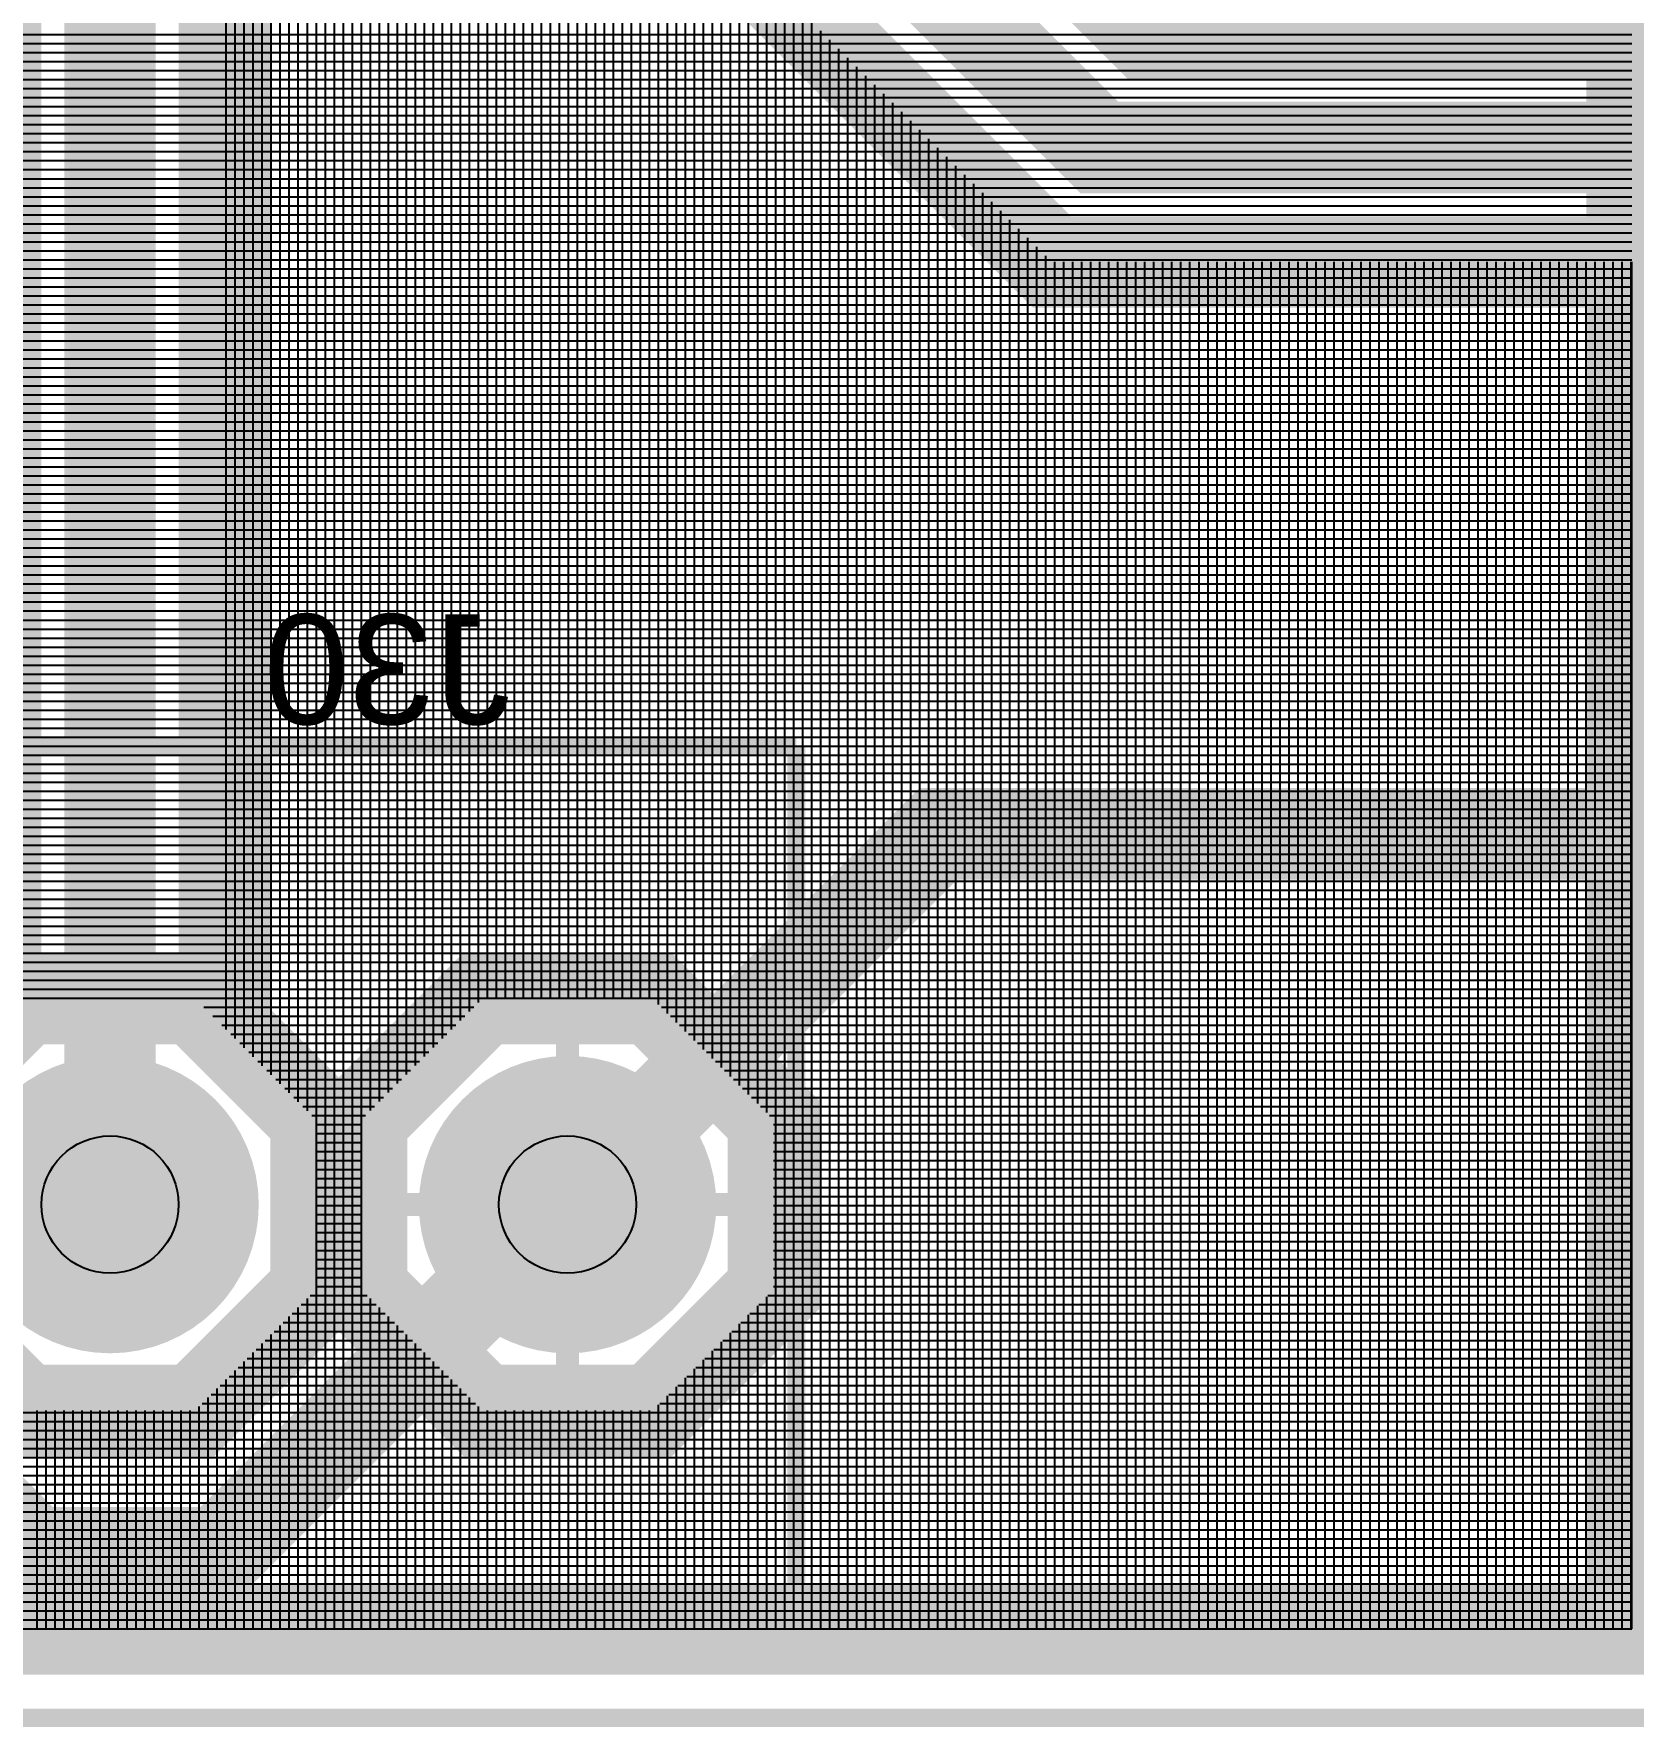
# Model space of a CAD drawing. Header units: centimetres. Extents: x -8.5 to 3.6, y -5.7 to 3.3.
# Drawn here: x -5.385 to -3.609, y -5.68 to -3.8 of the extents above; entities that cross this region are included whole.
import ezdxf

# ---------------------------------------------------------------- set-up
doc = ezdxf.new("R2010")
doc.units = ezdxf.units.CM
doc.layers.get('0').update_dxf_attribs({"linetype": 'CONTINUOUS'})

# ---------------------------------------------------------------- blocks, each defined once
blk = doc.blocks.new('EPAD')
at = {"const_width": 0.5}
blk.add_lwpolyline([(-0.25, 0, 1), (0.25, 0, 1)], format="xyb", close=True, dxfattribs=at)

msp = doc.modelspace()

# ---------------------------------------------------------------- linework, layer by layer
for points, const_width in [([(-8.5, -5.67), (3.2, -5.67), (3.2, 2.93), (-8.5, 2.93), (-8.5, -5.67)], 0.02032), ([(-8.5, -5.67), (3.2, -5.67), (3.2, 2.93), (-8.5, 2.93), (-8.5, -5.67)], 0.02032), ([(-3.6576, 1.6256), (-3.6576, 1.016), (-5.3, -0.6264), (-5.3, -5.1)], 0.1016), ([(-5.426998, -0.6264), (-5.426999, -4.903711), (-5.528599, -5.005311), (-5.528599, -5.194689), (-5.394689, -5.328599), (-5.205311, -5.328599), (-5.071401, -5.194689), (-5.071401, -5.005311), (-5.173001, -4.903711), (-5.173002, -1.610602)], 0.1016), ([(-4.792, -5.1), (-5.1784, -5.4864), (-5.3848, -5.4864), (-5.6388, -5.2324), (-5.6388, -2.1844), (-5.4864, -2.032)], 0.1016), ([(-4.4704, -2.4384), (-4.4704, -3.6576), (-4.2016, -3.9264), (-3.407, -3.9264)], 0.1016), ([(-3.849001, -3.036201), (-3.811803, -3.073399), (-3.610199, -3.073399), (-3.610199, -5.57094), (-8.036297, -5.57094), (-7.892661, -5.427304), (-7.892661, -5.172696), (-8.072696, -4.992661), (-8.327304, -4.992661), (-8.40094, -5.066297), (-8.40094, -4.688399), (-8.029801, -4.688399), (-8.029801, -3.900999), (-7.973797, -3.900999), (-7.899401, -3.826603), (-7.899401, -3.100603), (-7.770597, -2.971799), (-7.689199, -2.971799), (-7.689199, -4.973399), (-7.282801, -4.973399), (-7.282801, -2.971799), (-3.913403, -2.971799), (-3.849001, -3.036201)], 0.1016), ([(-4.190999, -3.507003), (-3.898603, -3.799399), (-3.610199, -3.799399), (-3.610199, -3.799401), (-4.148997, -3.799401), (-4.343401, -3.604997)], 0.1016), ([(-4.597399, -3.710203), (-4.254203, -4.053399), (-3.610199, -4.053399), (-3.610199, -5.57094), (-8.036297, -5.57094), (-7.892661, -5.427304), (-7.892661, -5.172696), (-8.072696, -4.992661), (-8.327304, -4.992661), (-8.40094, -5.066297), (-8.40094, -4.688399), (-8.029801, -4.688399), (-8.029801, -3.646999)], 0.1016), ([(-4.538, -4.592), (-5.554, -4.592)], 0.02032), ([(-4.538, -4.592), (-5.554, -4.592)], 0.02032), ([(-4.538, -4.592), (-4.538, -5.608)], 0.02032), ([(-4.538, -4.592), (-4.538, -5.608)], 0.02032), ([(-3.407, -4.6884), (-4.3804, -4.6884), (-4.792, -5.1)], 0.1016), ([(-3.610199, -4.6884), (-3.407, -4.6884)], 0.0254), ([(-3.610199, -4.6884), (-3.407, -4.6884)], 0.0254), ([(-5.394689, -5.328599), (-5.205311, -5.328599), (-5.071401, -5.194689), (-5.071401, -5.005311), (-5.205311, -4.871401), (-5.394689, -4.871401), (-5.528599, -5.005311), (-5.528599, -5.194689), (-5.394689, -5.328599)], 0.1016), ([(-4.886689, -5.328599), (-4.697311, -5.328599), (-4.563401, -5.194689), (-4.563401, -5.005311), (-4.697311, -4.871401), (-4.886689, -4.871401), (-5.020599, -5.005311), (-5.020599, -5.194689), (-4.886689, -5.328599)], 0.1016), ([(-4.886689, -5.328599), (-4.697311, -5.328599), (-4.563401, -5.194689), (-4.563401, -5.005311), (-4.697311, -4.871401), (-4.886689, -4.871401), (-5.020599, -5.005311), (-5.020599, -5.194689), (-4.886689, -5.328599)], 0.1016), ([(-4.792, -4.871401), (-4.792, -5.1)], 0.0254), ([(-4.792, -4.871401), (-4.792, -5.1)], 0.0254), ([(-5.020599, -5.1), (-4.792, -5.1)], 0.0254), ([(-5.020599, -5.1), (-4.792, -5.1)], 0.0254), ([(-4.563401, -5.1), (-4.792, -5.1)], 0.0254), ([(-4.792, -5.328599), (-4.792, -5.1)], 0.0254), ([(-4.563401, -5.1), (-4.792, -5.1)], 0.0254), ([(-4.792, -5.328599), (-4.792, -5.1)], 0.0254), ([(-4.538, -5.608), (-5.554, -5.608)], 0.02032), ([(-4.538, -5.608), (-5.554, -5.608)], 0.02032)]:
    msp.add_lwpolyline(points, dxfattribs=dict(const_width=const_width))
for points in [[(-5.17094, -4.905772), (-5.17094, -1.612664)], [(-5.16094, -4.915772), (-5.16094, -1.622664)], [(-5.15094, -4.925772), (-5.15094, -1.632664)], [(-5.14094, -4.935772), (-5.14094, -1.642664)], [(-5.13094, -4.945772), (-5.13094, -1.650999)], [(-5.12094, -4.955772), (-5.12094, -1.650999)], [(-5.11094, -4.965772), (-5.11094, -1.650999)], [(-5.10094, -4.975772), (-5.10094, -1.650999)], [(-5.09094, -4.985772), (-5.09094, -1.650999)], [(-5.08094, -4.995772), (-5.08094, -1.650999)], [(-5.07094, -5.57094), (-5.07094, -1.650999)], [(-5.06094, -5.57094), (-5.06094, -1.650999)], [(-5.05094, -5.57094), (-5.05094, -1.650999)], [(-5.04094, -5.57094), (-5.04094, -1.650999)], [(-5.03094, -5.57094), (-5.03094, -1.650999)], [(-5.02094, -5.57094), (-5.02094, -1.650998)], [(-5.01094, -4.995652), (-5.01094, -1.650998)], [(-5.00094, -4.985652), (-5.00094, -1.650998)], [(-4.99094, -4.975652), (-4.99094, -1.650998)], [(-4.98094, -4.965652), (-4.98094, -1.650998)], [(-4.97094, -4.955652), (-4.97094, -1.650998)], [(-4.96094, -4.945652), (-4.96094, -1.650998)], [(-4.95094, -4.935652), (-4.95094, -1.650998)], [(-4.94094, -4.925652), (-4.94094, -1.650998)], [(-4.93094, -4.915652), (-4.93094, -1.650998)], [(-4.92094, -4.905652), (-4.92094, -1.650998)], [(-4.91094, -4.895652), (-4.91094, -1.650998)], [(-4.90094, -4.885652), (-4.90094, -1.650998)], [(-4.89094, -4.875652), (-4.89094, -1.650998)], [(-4.88094, -4.871401), (-4.88094, -1.650998)], [(-4.87094, -4.871401), (-4.87094, -1.650998)], [(-4.86094, -4.871401), (-4.86094, -1.650998)], [(-4.85094, -4.871401), (-4.85094, -1.650998)], [(-4.84094, -4.871401), (-4.84094, -1.650998)], [(-4.83094, -4.871401), (-4.83094, -1.650998)], [(-4.82094, -4.871401), (-4.82094, -1.650998)], [(-4.81094, -4.871401), (-4.81094, -1.650998)], [(-4.80094, -4.871401), (-4.80094, -1.650998)], [(-4.79094, -4.871401), (-4.79094, -1.650998)], [(-4.78094, -4.871401), (-4.78094, -1.650998)], [(-4.77094, -4.871401), (-4.77094, -1.650998)], [(-4.76094, -4.871401), (-4.76094, -1.650998)], [(-4.75094, -4.871401), (-4.75094, -1.650998)], [(-4.74094, -4.871401), (-4.74094, -1.650998)], [(-4.73094, -4.871401), (-4.73094, -1.650998)], [(-4.72094, -4.871401), (-4.72094, -1.650998)], [(-4.71094, -4.871401), (-4.71094, -1.650998)], [(-4.70094, -4.871401), (-4.70094, -1.650998)], [(-4.69094, -4.877772), (-4.69094, -1.650998)], [(-4.68094, -4.887772), (-4.68094, -1.650998)], [(-4.67094, -4.897772), (-4.67094, -1.650998)], [(-4.66094, -4.907772), (-4.66094, -1.650998)], [(-4.65094, -4.917772), (-4.65094, -1.650998)], [(-4.64094, -4.927772), (-4.64094, -1.650998)], [(-4.63094, -4.937772), (-4.63094, -1.650998)], [(-4.62094, -4.947772), (-4.62094, -1.650998)], [(-4.61094, -4.957772), (-4.61094, -1.650998)], [(-4.60094, -4.967772), (-4.60094, -1.650998)], [(-4.59094, -4.977772), (-4.59094, -3.716662)], [(-4.58094, -4.987772), (-4.58094, -3.726662)], [(-4.57094, -4.997772), (-4.57094, -3.736662)], [(-4.56094, -5.57094), (-4.56094, -3.746662)], [(-4.55094, -5.57094), (-4.55094, -3.756662)], [(-4.54094, -5.57094), (-4.54094, -3.766662)], [(-4.53094, -5.57094), (-4.53094, -3.776662)], [(-4.52094, -5.57094), (-4.52094, -3.786662)], [(-4.51094, -5.57094), (-4.51094, -3.796662)], [(-7.282801, -3.80094), (-3.610199, -3.80094)], [(-7.282801, -3.81094), (-3.610199, -3.81094)], [(-4.50094, -5.57094), (-4.50094, -3.806662)], [(-7.282801, -3.82094), (-3.610199, -3.82094)], [(-7.282801, -3.83094), (-3.610199, -3.83094)], [(-4.49094, -5.57094), (-4.49094, -3.816662)], [(-4.48094, -5.57094), (-4.48094, -3.826662)], [(-7.282801, -3.84094), (-3.610199, -3.84094)], [(-7.282801, -3.85094), (-3.610199, -3.85094)], [(-4.47094, -5.57094), (-4.47094, -3.836662)], [(-4.46094, -5.57094), (-4.46094, -3.846662)], [(-7.282801, -3.86094), (-3.610199, -3.86094)], [(-7.282801, -3.87094), (-3.610199, -3.87094)], [(-4.45094, -5.57094), (-4.45094, -3.856662)], [(-4.44094, -5.57094), (-4.44094, -3.866662)], [(-7.282801, -3.88094), (-3.610199, -3.88094)], [(-7.282801, -3.89094), (-3.610199, -3.89094)], [(-4.43094, -5.57094), (-4.43094, -3.876662)], [(-4.42094, -5.57094), (-4.42094, -3.886662)], [(-7.282801, -3.90094), (-3.610199, -3.90094)], [(-4.41094, -5.57094), (-4.41094, -3.896662)], [(-4.40094, -5.57094), (-4.40094, -3.906662)], [(-7.282801, -3.91094), (-3.610199, -3.91094)], [(-7.282801, -3.92094), (-3.610199, -3.92094)], [(-4.39094, -5.57094), (-4.39094, -3.916662)], [(-4.38094, -5.57094), (-4.38094, -3.926662)], [(-7.282801, -3.93094), (-3.610199, -3.93094)], [(-7.282801, -3.94094), (-3.610199, -3.94094)], [(-4.37094, -5.57094), (-4.37094, -3.936662)], [(-4.36094, -5.57094), (-4.36094, -3.946662)], [(-7.282801, -3.95094), (-3.610199, -3.95094)], [(-7.282801, -3.96094), (-3.610199, -3.96094)], [(-4.35094, -5.57094), (-4.35094, -3.956662)], [(-4.34094, -5.57094), (-4.34094, -3.966662)], [(-7.282801, -3.97094), (-3.610199, -3.97094)], [(-7.282801, -3.98094), (-3.610199, -3.98094)], [(-4.33094, -5.57094), (-4.33094, -3.976662)], [(-7.282801, -3.99094), (-3.610199, -3.99094)], [(-7.282801, -4.00094), (-3.610199, -4.00094)], [(-4.32094, -5.57094), (-4.32094, -3.986662)], [(-4.31094, -5.57094), (-4.31094, -3.996662)], [(-7.282801, -4.01094), (-3.610199, -4.01094)], [(-7.282801, -4.02094), (-3.610199, -4.02094)], [(-4.30094, -5.57094), (-4.30094, -4.006662)], [(-4.29094, -5.57094), (-4.29094, -4.016662)], [(-7.282801, -4.03094), (-3.610199, -4.03094)], [(-7.282801, -4.04094), (-3.610199, -4.04094)], [(-4.28094, -5.57094), (-4.28094, -4.026662)], [(-4.27094, -5.57094), (-4.27094, -4.036662)], [(-7.282801, -4.05094), (-3.610199, -4.05094)], [(-4.26094, -5.57094), (-4.26094, -4.046662)], [(-4.25094, -5.57094), (-4.25094, -4.053399)], [(-4.24094, -5.57094), (-4.24094, -4.053399)], [(-4.23094, -5.57094), (-4.23094, -4.053399)], [(-4.22094, -5.57094), (-4.22094, -4.053399)], [(-4.21094, -5.57094), (-4.21094, -4.053399)], [(-4.20094, -5.57094), (-4.20094, -4.053399)], [(-4.19094, -5.57094), (-4.19094, -4.053399)], [(-4.18094, -5.57094), (-4.18094, -4.053399)], [(-4.17094, -5.57094), (-4.17094, -4.053399)], [(-4.16094, -5.57094), (-4.16094, -4.053399)], [(-4.15094, -5.57094), (-4.15094, -4.053399)], [(-4.14094, -5.57094), (-4.14094, -4.053399)], [(-4.13094, -5.57094), (-4.13094, -4.053399)], [(-4.12094, -5.57094), (-4.12094, -4.053399)], [(-4.11094, -5.57094), (-4.11094, -4.053399)], [(-4.10094, -5.57094), (-4.10094, -4.053399)], [(-4.09094, -5.57094), (-4.09094, -4.053399)], [(-4.08094, -5.57094), (-4.08094, -4.053399)], [(-4.07094, -5.57094), (-4.07094, -4.053399)], [(-4.06094, -5.57094), (-4.06094, -4.053399)], [(-4.05094, -5.57094), (-4.05094, -4.053399)], [(-4.04094, -5.57094), (-4.04094, -4.053399)], [(-4.03094, -5.57094), (-4.03094, -4.053399)], [(-4.02094, -5.57094), (-4.02094, -4.053399)], [(-4.01094, -5.57094), (-4.01094, -4.053399)], [(-4.00094, -5.57094), (-4.00094, -4.053399)], [(-3.99094, -5.57094), (-3.99094, -4.053399)], [(-3.98094, -5.57094), (-3.98094, -4.053399)], [(-3.97094, -5.57094), (-3.97094, -4.053399)], [(-3.96094, -5.57094), (-3.96094, -4.053399)], [(-3.95094, -5.57094), (-3.95094, -4.053399)], [(-3.94094, -5.57094), (-3.94094, -4.053399)], [(-3.93094, -5.57094), (-3.93094, -4.053399)], [(-3.92094, -5.57094), (-3.92094, -4.053399)], [(-3.91094, -5.57094), (-3.91094, -4.053399)], [(-3.90094, -5.57094), (-3.90094, -4.053399)], [(-3.89094, -5.57094), (-3.89094, -4.053399)], [(-3.88094, -5.57094), (-3.88094, -4.053399)], [(-3.87094, -5.57094), (-3.87094, -4.053399)], [(-3.86094, -5.57094), (-3.86094, -4.053399)], [(-3.85094, -5.57094), (-3.85094, -4.053399)], [(-3.84094, -5.57094), (-3.84094, -4.053399)], [(-3.83094, -5.57094), (-3.83094, -4.053399)], [(-3.82094, -5.57094), (-3.82094, -4.053399)], [(-3.81094, -5.57094), (-3.81094, -4.053399)], [(-3.80094, -5.57094), (-3.80094, -4.053399)], [(-3.79094, -5.57094), (-3.79094, -4.053399)], [(-3.78094, -5.57094), (-3.78094, -4.053399)], [(-3.77094, -5.57094), (-3.77094, -4.053399)], [(-3.76094, -5.57094), (-3.76094, -4.053399)], [(-3.75094, -5.57094), (-3.75094, -4.053399)], [(-3.74094, -5.57094), (-3.74094, -4.053399)], [(-3.73094, -5.57094), (-3.73094, -4.053399)], [(-3.72094, -5.57094), (-3.72094, -4.053399)], [(-3.71094, -5.57094), (-3.71094, -4.053399)], [(-3.70094, -5.57094), (-3.70094, -4.053399)], [(-3.69094, -5.57094), (-3.69094, -4.053399)], [(-3.68094, -5.57094), (-3.68094, -4.053399)], [(-3.67094, -5.57094), (-3.67094, -4.053399)], [(-3.66094, -5.57094), (-3.66094, -4.053399)], [(-3.65094, -5.57094), (-3.65094, -4.053399)], [(-3.64094, -5.57094), (-3.64094, -4.053399)], [(-3.63094, -5.57094), (-3.63094, -4.053399)], [(-3.62094, -5.57094), (-3.62094, -4.053399)], [(-3.61094, -5.57094), (-3.61094, -4.053399)], [(-3.610199, -5.57094), (-3.610199, -4.053399)], [(-7.282801, -4.06094), (-3.610199, -4.06094)], [(-7.282801, -4.07094), (-3.610199, -4.07094)], [(-7.282801, -4.08094), (-3.610199, -4.08094)], [(-7.282801, -4.09094), (-3.610199, -4.09094)], [(-7.282801, -4.10094), (-3.610199, -4.10094)], [(-7.282801, -4.11094), (-3.610199, -4.11094)], [(-7.282801, -4.12094), (-3.610199, -4.12094)], [(-7.282801, -4.13094), (-3.610199, -4.13094)], [(-7.282801, -4.14094), (-3.610199, -4.14094)], [(-7.282801, -4.15094), (-3.610199, -4.15094)], [(-7.282801, -4.16094), (-3.610199, -4.16094)], [(-7.282801, -4.17094), (-3.610199, -4.17094)], [(-7.282801, -4.18094), (-3.610199, -4.18094)], [(-7.282801, -4.19094), (-3.610199, -4.19094)], [(-7.282801, -4.20094), (-3.610199, -4.20094)], [(-7.282801, -4.21094), (-3.610199, -4.21094)], [(-7.282801, -4.22094), (-3.610199, -4.22094)], [(-7.282801, -4.23094), (-3.610199, -4.23094)], [(-7.282801, -4.24094), (-3.610199, -4.24094)], [(-7.282801, -4.25094), (-3.610199, -4.25094)], [(-7.282801, -4.26094), (-3.610199, -4.26094)], [(-7.282801, -4.27094), (-3.610199, -4.27094)], [(-7.282801, -4.28094), (-3.610199, -4.28094)], [(-7.282801, -4.29094), (-3.610199, -4.29094)], [(-7.282801, -4.30094), (-3.610199, -4.30094)], [(-7.282801, -4.31094), (-3.610199, -4.31094)], [(-7.282801, -4.32094), (-3.610199, -4.32094)], [(-7.282801, -4.33094), (-3.610199, -4.33094)], [(-7.282801, -4.34094), (-3.610199, -4.34094)], [(-7.282801, -4.35094), (-3.610199, -4.35094)], [(-7.282801, -4.36094), (-3.610199, -4.36094)], [(-7.282801, -4.37094), (-3.610199, -4.37094)], [(-7.282801, -4.38094), (-3.610199, -4.38094)], [(-7.282801, -4.39094), (-3.610199, -4.39094)], [(-7.282801, -4.40094), (-3.610199, -4.40094)], [(-7.282801, -4.41094), (-3.610199, -4.41094)], [(-7.282801, -4.42094), (-3.610199, -4.42094)], [(-7.282801, -4.43094), (-3.610199, -4.43094)], [(-7.282801, -4.44094), (-3.610199, -4.44094)], [(-7.282801, -4.45094), (-3.610199, -4.45094)], [(-7.282801, -4.46094), (-3.610199, -4.46094)], [(-7.282801, -4.47094), (-3.610199, -4.47094)], [(-7.282801, -4.48094), (-3.610199, -4.48094)], [(-7.282801, -4.49094), (-3.610199, -4.49094)], [(-7.282801, -4.50094), (-3.610199, -4.50094)], [(-7.282801, -4.51094), (-3.610199, -4.51094)], [(-7.282801, -4.52094), (-3.610199, -4.52094)], [(-7.282801, -4.53094), (-3.610199, -4.53094)], [(-7.282801, -4.54094), (-3.610199, -4.54094)], [(-7.282801, -4.55094), (-3.610199, -4.55094)], [(-7.282801, -4.56094), (-3.610199, -4.56094)], [(-7.282801, -4.57094), (-3.610199, -4.57094)], [(-7.282801, -4.58094), (-3.610199, -4.58094)], [(-7.282801, -4.59094), (-3.610199, -4.59094)], [(-7.282801, -4.60094), (-3.610199, -4.60094)], [(-7.282801, -4.61094), (-3.610199, -4.61094)], [(-7.282801, -4.62094), (-3.610199, -4.62094)], [(-7.282801, -4.63094), (-3.610199, -4.63094)], [(-7.282801, -4.64094), (-3.610199, -4.64094)], [(-7.282801, -4.65094), (-3.610199, -4.65094)], [(-7.282801, -4.66094), (-3.610199, -4.66094)], [(-7.282801, -4.67094), (-3.610199, -4.67094)], [(-7.282801, -4.68094), (-3.610199, -4.68094)], [(-7.282801, -4.69094), (-3.610199, -4.69094)], [(-7.282801, -4.70094), (-3.610199, -4.70094)], [(-7.282801, -4.71094), (-3.610199, -4.71094)], [(-7.282801, -4.72094), (-3.610199, -4.72094)], [(-7.282801, -4.73094), (-3.610199, -4.73094)], [(-7.282801, -4.74094), (-3.610199, -4.74094)], [(-7.282801, -4.75094), (-3.610199, -4.75094)], [(-7.282801, -4.76094), (-3.610199, -4.76094)], [(-7.282801, -4.77094), (-3.610199, -4.77094)], [(-7.282801, -4.78094), (-3.610199, -4.78094)], [(-7.282801, -4.79094), (-3.610199, -4.79094)], [(-7.282801, -4.80094), (-3.610199, -4.80094)], [(-7.282801, -4.81094), (-3.610199, -4.81094)], [(-7.282801, -4.82094), (-3.610199, -4.82094)], [(-7.282801, -4.83094), (-3.610199, -4.83094)], [(-7.282801, -4.84094), (-3.610199, -4.84094)], [(-7.282801, -4.85094), (-3.610199, -4.85094)], [(-7.282801, -4.86094), (-3.610199, -4.86094)], [(-7.282801, -4.87094), (-3.610199, -4.87094)], [(-5.195772, -4.88094), (-4.896228, -4.88094)], [(-4.687772, -4.88094), (-3.610199, -4.88094)], [(-5.185772, -4.89094), (-4.906228, -4.89094)], [(-5.175772, -4.90094), (-4.916228, -4.90094)], [(-4.677772, -4.89094), (-3.610199, -4.89094)], [(-4.667772, -4.90094), (-3.610199, -4.90094)], [(-5.165772, -4.91094), (-4.926228, -4.91094)], [(-5.155772, -4.92094), (-4.936228, -4.92094)], [(-4.657772, -4.91094), (-3.610199, -4.91094)], [(-4.647772, -4.92094), (-3.610199, -4.92094)], [(-5.145772, -4.93094), (-4.946228, -4.93094)], [(-5.135772, -4.94094), (-4.956228, -4.94094)], [(-4.637772, -4.93094), (-3.610199, -4.93094)], [(-4.627772, -4.94094), (-3.610199, -4.94094)], [(-5.125772, -4.95094), (-4.966228, -4.95094)], [(-5.115772, -4.96094), (-4.976228, -4.96094)], [(-4.617772, -4.95094), (-3.610199, -4.95094)], [(-4.607772, -4.96094), (-3.610199, -4.96094)], [(-5.105772, -4.97094), (-4.986228, -4.97094)], [(-5.095772, -4.98094), (-4.996228, -4.98094)], [(-4.597772, -4.97094), (-3.610199, -4.97094)], [(-4.587772, -4.98094), (-3.610199, -4.98094)], [(-5.085772, -4.99094), (-5.006228, -4.99094)], [(-4.577772, -4.99094), (-3.610199, -4.99094)], [(-5.075772, -5.00094), (-5.016228, -5.00094)], [(-5.071401, -5.01094), (-5.020599, -5.01094)], [(-4.567772, -5.00094), (-3.610199, -5.00094)], [(-4.563401, -5.01094), (-3.610199, -5.01094)], [(-5.071401, -5.02094), (-5.020599, -5.02094)], [(-5.071401, -5.03094), (-5.020599, -5.03094)], [(-4.563401, -5.02094), (-3.610199, -5.02094)], [(-4.563401, -5.03094), (-3.610199, -5.03094)], [(-5.071401, -5.04094), (-5.020599, -5.04094)], [(-5.071401, -5.05094), (-5.020599, -5.05094)], [(-4.563401, -5.04094), (-3.610199, -5.04094)], [(-4.563401, -5.05094), (-3.610199, -5.05094)], [(-5.071401, -5.06094), (-5.020599, -5.06094)], [(-5.071401, -5.07094), (-5.020599, -5.07094)], [(-4.563401, -5.06094), (-3.610199, -5.06094)], [(-4.563401, -5.07094), (-3.610199, -5.07094)], [(-5.071401, -5.08094), (-5.020599, -5.08094)], [(-5.071401, -5.09094), (-5.020599, -5.09094)], [(-4.563401, -5.08094), (-3.610199, -5.08094)], [(-4.563401, -5.09094), (-3.610199, -5.09094)], [(-5.071401, -5.10094), (-5.020599, -5.10094)], [(-5.071401, -5.11094), (-5.020599, -5.11094)], [(-4.563401, -5.10094), (-3.610199, -5.10094)], [(-4.563401, -5.11094), (-3.610199, -5.11094)], [(-5.071401, -5.12094), (-5.020599, -5.12094)], [(-5.071401, -5.13094), (-5.020599, -5.13094)], [(-4.563401, -5.12094), (-3.610199, -5.12094)], [(-4.563401, -5.13094), (-3.610199, -5.13094)], [(-5.071401, -5.14094), (-5.020599, -5.14094)], [(-5.071401, -5.15094), (-5.020599, -5.15094)], [(-4.563401, -5.14094), (-3.610199, -5.14094)], [(-4.563401, -5.15094), (-3.610199, -5.15094)], [(-5.071401, -5.16094), (-5.020599, -5.16094)], [(-4.563401, -5.16094), (-3.610199, -5.16094)], [(-5.071401, -5.17094), (-5.020599, -5.17094)], [(-5.071401, -5.18094), (-5.020599, -5.18094)], [(-4.563401, -5.17094), (-3.610199, -5.17094)], [(-4.563401, -5.18094), (-3.610199, -5.18094)], [(-5.08094, -5.57094), (-5.08094, -5.204228)], [(-5.077652, -5.20094), (-5.014348, -5.20094)], [(-5.071401, -5.19094), (-5.020599, -5.19094)], [(-5.01094, -5.57094), (-5.01094, -5.204348)], [(-4.57094, -5.57094), (-4.57094, -5.202228)], [(-4.569652, -5.20094), (-3.610199, -5.20094)], [(-4.563401, -5.19094), (-3.610199, -5.19094)], [(-5.10094, -5.57094), (-5.10094, -5.224228)], [(-5.097652, -5.22094), (-4.994348, -5.22094)], [(-5.09094, -5.57094), (-5.09094, -5.214228)], [(-5.087652, -5.21094), (-5.004348, -5.21094)], [(-5.00094, -5.57094), (-5.00094, -5.214348)], [(-4.99094, -5.57094), (-4.99094, -5.224348)], [(-4.59094, -5.57094), (-4.59094, -5.222228)], [(-4.589652, -5.22094), (-3.610199, -5.22094)], [(-4.58094, -5.57094), (-4.58094, -5.212228)], [(-4.579652, -5.21094), (-3.610199, -5.21094)], [(-5.12094, -5.57094), (-5.12094, -5.244228)], [(-5.117652, -5.24094), (-4.974348, -5.24094)], [(-5.11094, -5.57094), (-5.11094, -5.234228)], [(-5.107652, -5.23094), (-4.984348, -5.23094)], [(-4.98094, -5.57094), (-4.98094, -5.234348)], [(-4.97094, -5.57094), (-4.97094, -5.244348)], [(-4.61094, -5.57094), (-4.61094, -5.242228)], [(-4.609652, -5.24094), (-3.610199, -5.24094)], [(-4.60094, -5.57094), (-4.60094, -5.232228)], [(-4.599652, -5.23094), (-3.610199, -5.23094)], [(-5.137652, -5.26094), (-4.954348, -5.26094)], [(-5.13094, -5.57094), (-5.13094, -5.254228)], [(-5.127652, -5.25094), (-4.964348, -5.25094)], [(-4.96094, -5.57094), (-4.96094, -5.254348)], [(-4.63094, -5.57094), (-4.63094, -5.262228)], [(-4.629652, -5.26094), (-3.610199, -5.26094)], [(-4.62094, -5.57094), (-4.62094, -5.252228)], [(-4.619652, -5.25094), (-3.610199, -5.25094)], [(-5.157652, -5.28094), (-4.934348, -5.28094)], [(-5.15094, -5.57094), (-5.15094, -5.274228)], [(-5.147652, -5.27094), (-4.944348, -5.27094)], [(-5.14094, -5.57094), (-5.14094, -5.264228)], [(-4.95094, -5.57094), (-4.95094, -5.264348)], [(-4.94094, -5.57094), (-4.94094, -5.274348)], [(-4.65094, -5.57094), (-4.65094, -5.282228)], [(-4.649652, -5.28094), (-3.610199, -5.28094)], [(-4.64094, -5.57094), (-4.64094, -5.272228)], [(-4.639652, -5.27094), (-3.610199, -5.27094)], [(-5.177652, -5.30094), (-4.914348, -5.30094)], [(-5.17094, -5.57094), (-5.17094, -5.294228)], [(-5.167652, -5.29094), (-4.924348, -5.29094)], [(-5.16094, -5.57094), (-5.16094, -5.284228)], [(-4.93094, -5.57094), (-4.93094, -5.284348)], [(-4.92094, -5.57094), (-4.92094, -5.294348)], [(-4.669652, -5.30094), (-3.610199, -5.30094)], [(-4.66094, -5.57094), (-4.66094, -5.292228)], [(-4.659652, -5.29094), (-3.610199, -5.29094)], [(-5.19094, -5.57094), (-5.19094, -5.314228)], [(-5.187652, -5.31094), (-4.904348, -5.31094)], [(-5.18094, -5.57094), (-5.18094, -5.304228)], [(-4.91094, -5.57094), (-4.91094, -5.304348)], [(-4.90094, -5.57094), (-4.90094, -5.314348)], [(-4.68094, -5.57094), (-4.68094, -5.312228)], [(-4.679652, -5.31094), (-3.610199, -5.31094)], [(-4.67094, -5.57094), (-4.67094, -5.302228)], [(-7.892661, -5.33094), (-3.610199, -5.33094)], [(-5.38094, -5.57094), (-5.38094, -5.328599)], [(-5.37094, -5.57094), (-5.37094, -5.328599)], [(-5.36094, -5.57094), (-5.36094, -5.328599)], [(-5.35094, -5.57094), (-5.35094, -5.328599)], [(-5.34094, -5.57094), (-5.34094, -5.328599)], [(-5.33094, -5.57094), (-5.33094, -5.328599)], [(-5.32094, -5.57094), (-5.32094, -5.328599)], [(-5.31094, -5.57094), (-5.31094, -5.328599)], [(-5.30094, -5.57094), (-5.30094, -5.328599)], [(-5.29094, -5.57094), (-5.29094, -5.328599)], [(-5.28094, -5.57094), (-5.28094, -5.328599)], [(-5.27094, -5.57094), (-5.27094, -5.328599)], [(-5.26094, -5.57094), (-5.26094, -5.328599)], [(-5.25094, -5.57094), (-5.25094, -5.328599)], [(-5.24094, -5.57094), (-5.24094, -5.328599)], [(-5.23094, -5.57094), (-5.23094, -5.328599)], [(-5.22094, -5.57094), (-5.22094, -5.328599)], [(-5.21094, -5.57094), (-5.21094, -5.328599)], [(-5.20094, -5.57094), (-5.20094, -5.324228)], [(-5.197652, -5.32094), (-4.894348, -5.32094)], [(-4.89094, -5.57094), (-4.89094, -5.324348)], [(-4.88094, -5.57094), (-4.88094, -5.328599)], [(-4.87094, -5.57094), (-4.87094, -5.328599)], [(-4.86094, -5.57094), (-4.86094, -5.328599)], [(-4.85094, -5.57094), (-4.85094, -5.328599)], [(-4.84094, -5.57094), (-4.84094, -5.328599)], [(-4.83094, -5.57094), (-4.83094, -5.328599)], [(-4.82094, -5.57094), (-4.82094, -5.328599)], [(-4.81094, -5.57094), (-4.81094, -5.328599)], [(-4.80094, -5.57094), (-4.80094, -5.328599)], [(-4.79094, -5.57094), (-4.79094, -5.328599)], [(-4.78094, -5.57094), (-4.78094, -5.328599)], [(-4.77094, -5.57094), (-4.77094, -5.328599)], [(-4.76094, -5.57094), (-4.76094, -5.328599)], [(-4.75094, -5.57094), (-4.75094, -5.328599)], [(-4.74094, -5.57094), (-4.74094, -5.328599)], [(-4.73094, -5.57094), (-4.73094, -5.328599)], [(-4.72094, -5.57094), (-4.72094, -5.328599)], [(-4.71094, -5.57094), (-4.71094, -5.328599)], [(-4.70094, -5.57094), (-4.70094, -5.328599)], [(-4.69094, -5.57094), (-4.69094, -5.322228)], [(-4.689652, -5.32094), (-3.610199, -5.32094)], [(-7.892661, -5.34094), (-3.610199, -5.34094)], [(-7.892661, -5.35094), (-3.610199, -5.35094)], [(-7.892661, -5.36094), (-3.610199, -5.36094)], [(-7.892661, -5.37094), (-3.610199, -5.37094)], [(-7.892661, -5.38094), (-3.610199, -5.38094)], [(-7.892661, -5.39094), (-3.610199, -5.39094)], [(-7.892661, -5.40094), (-3.610199, -5.40094)], [(-7.892661, -5.41094), (-3.610199, -5.41094)], [(-7.896297, -5.43094), (-3.610199, -5.43094)], [(-7.892661, -5.42094), (-3.610199, -5.42094)], [(-7.916297, -5.45094), (-3.610199, -5.45094)], [(-7.906297, -5.44094), (-3.610199, -5.44094)], [(-7.926297, -5.46094), (-3.610199, -5.46094)], [(-7.946297, -5.48094), (-3.610199, -5.48094)], [(-7.936297, -5.47094), (-3.610199, -5.47094)], [(-7.966297, -5.50094), (-3.610199, -5.50094)], [(-7.956297, -5.49094), (-3.610199, -5.49094)], [(-7.986297, -5.52094), (-3.610199, -5.52094)], [(-7.976297, -5.51094), (-3.610199, -5.51094)], [(-8.006297, -5.54094), (-3.610199, -5.54094)], [(-7.996297, -5.53094), (-3.610199, -5.53094)], [(-8.026297, -5.56094), (-3.610199, -5.56094)], [(-8.016297, -5.55094), (-3.610199, -5.55094)], [(-8.036297, -5.57094), (-3.610199, -5.57094)]]:
    msp.add_lwpolyline(points)
for centre in [(-5.3, -5.1), (-4.792, -5.1)]:
    msp.add_circle(centre, 0.0762)

# ---------------------------------------------------------------- block references
for p, xscale, yscale in [((-5.3, -5.1), 0.3302, 0.3302), ((-4.792, -5.1), 0.3302, 0.3302), ((-5.3, -5.1), 0.3048, 0.3048), ((-4.792, -5.1), 0.3048, 0.3048)]:
    msp.add_blockref('EPAD', p, dxfattribs=dict(xscale=xscale, yscale=yscale))

# ---------------------------------------------------------------- texts
at = {"text_generation_flag": 2, "width": 1.041667}
msp.add_text('J30', height=0.12192, dxfattribs=at).set_placement((-4.8555, -4.5666))
msp.add_text('J30', height=0.12192, dxfattribs=at).set_placement((-4.8555, -4.5666))

doc.saveas('drawing.dxf')
